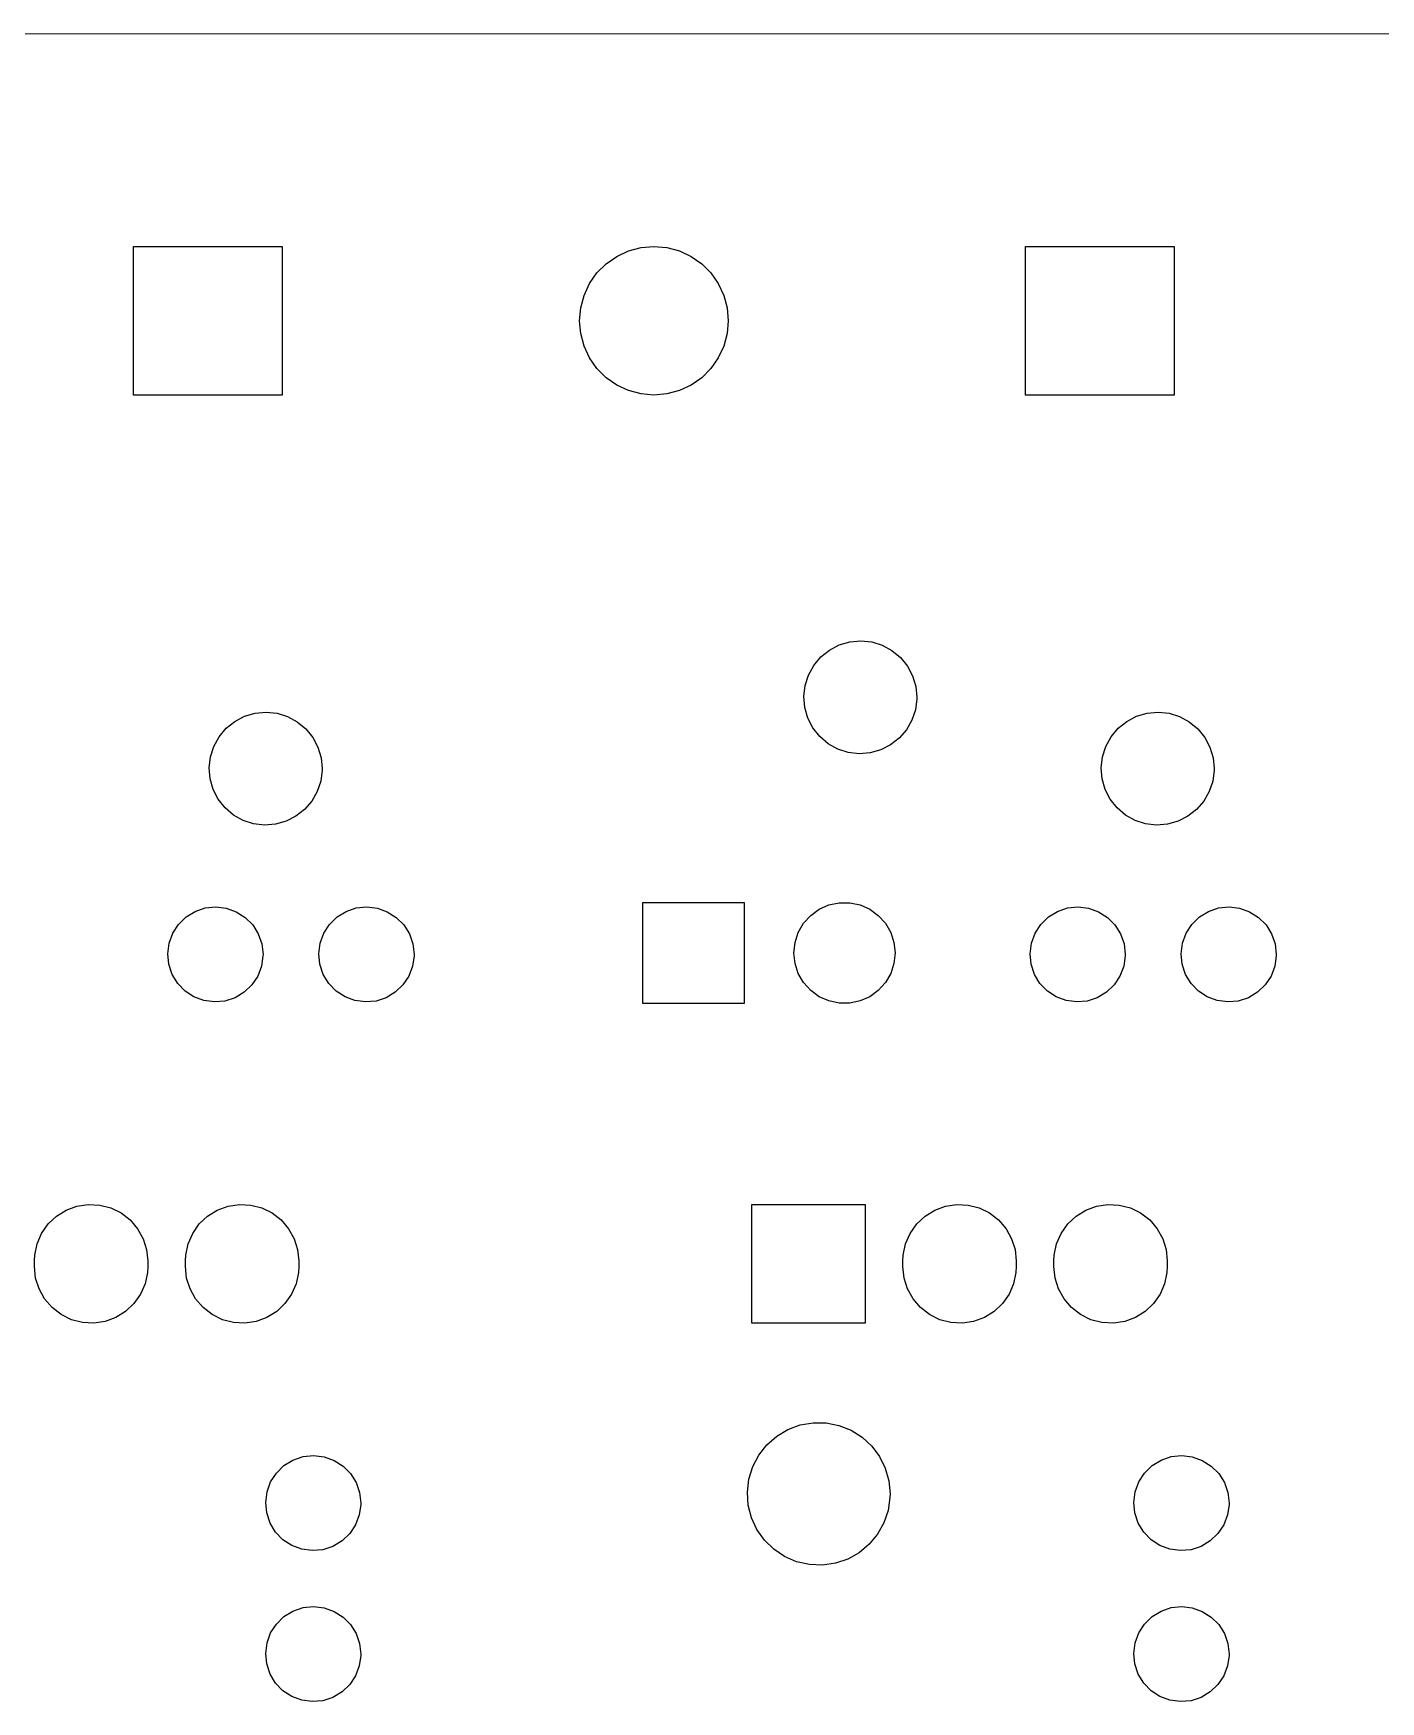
# Model space of a CAD drawing. Extents: x 10 to 287, y -200 to -10.
# Drawn here: x 57.79 to 80.45, y -64.89 to -36.83 of the extents above; entities that cross this region are included whole.
import ezdxf

# ---------------------------------------------------------------- set-up
doc = ezdxf.new("R2010")
doc.units = 0
doc.layers.add('BLACK', color=7, linetype='CONTINUOUS')

msp = doc.modelspace()

# ---------------------------------------------------------------- linework, layer by layer
at = {"layer": 'BLACK', "linetype": 'CONTINUOUS'}
for p, q in [((206.771, -36.8788), (33.5663, -36.8309)), ((59.4789, -42.9153), (59.4789, -40.4153)), ((59.4789, -40.4153), (61.9789, -40.4153)), ((61.9789, -40.4153), (61.9789, -42.9153)), ((67.4254, -40.7078), (67.6039, -40.5828)), ((67.6039, -40.5828), (67.8014, -40.4907)), ((67.8014, -40.4907), (68.0118, -40.4343)), ((68.0118, -40.4343), (68.2289, -40.4153)), ((68.2289, -40.4153), (68.446, -40.4343)), ((68.446, -40.4343), (68.6564, -40.4907)), ((68.6564, -40.4907), (68.8539, -40.5828)), ((68.8539, -40.5828), (69.0324, -40.7078)), ((74.4789, -42.9153), (74.4789, -40.4153)), ((74.4789, -40.4153), (76.9789, -40.4153)), ((76.9789, -40.4153), (76.9789, -42.9153)), ((67.1464, -41.0403), (67.2713, -40.8619)), ((67.2713, -40.8619), (67.4254, -40.7078)), ((69.0324, -40.7078), (69.1864, -40.8619)), ((69.1864, -40.8619), (69.3114, -41.0403)), ((66.9979, -41.4483), (67.0543, -41.2378)), ((67.0543, -41.2378), (67.1464, -41.0403)), ((69.3114, -41.0403), (69.4035, -41.2378)), ((69.4035, -41.2378), (69.4599, -41.4483)), ((66.9789, -41.6653), (66.9979, -41.4483)), ((69.4599, -41.4483), (69.4789, -41.6653)), ((66.9979, -41.8824), (66.9789, -41.6653)), ((69.4789, -41.6653), (69.4599, -41.8824)), ((67.0543, -42.0929), (66.9979, -41.8824)), ((67.1464, -42.2903), (67.0543, -42.0929)), ((69.4035, -42.0929), (69.3114, -42.2903)), ((69.4599, -41.8824), (69.4035, -42.0929)), ((67.2713, -42.4688), (67.1464, -42.2903)), ((69.3114, -42.2903), (69.1864, -42.4688)), ((67.4254, -42.6229), (67.2713, -42.4688)), ((67.6039, -42.7479), (67.4254, -42.6229)), ((69.0324, -42.6229), (68.8539, -42.7479)), ((69.1864, -42.4688), (69.0324, -42.6229)), ((61.9789, -42.9153), (59.4789, -42.9153)), ((67.8014, -42.84), (67.6039, -42.7479)), ((68.0118, -42.8964), (67.8014, -42.84)), ((68.2289, -42.9153), (68.0118, -42.8964)), ((68.446, -42.8964), (68.2289, -42.9153)), ((68.6564, -42.84), (68.446, -42.8964)), ((68.8539, -42.7479), (68.6564, -42.84)), ((76.9789, -42.9153), (74.4789, -42.9153)), ((71.1798, -47.2051), (71.3441, -47.1192)), ((71.3441, -47.1192), (71.522, -47.0668)), ((71.522, -47.0668), (71.7066, -47.05)), ((71.7066, -47.05), (71.891, -47.0694)), ((71.891, -47.0694), (72.0681, -47.1242)), ((72.0681, -47.1242), (72.2312, -47.2124)), ((70.9161, -47.4633), (71.0353, -47.3213)), ((71.0353, -47.3213), (71.1798, -47.2051)), ((72.2312, -47.2124), (72.3741, -47.3306)), ((72.3741, -47.3306), (72.4913, -47.4743)), ((70.7708, -47.8025), (70.8268, -47.6258)), ((70.8268, -47.6258), (70.9161, -47.4633)), ((72.4913, -47.4743), (72.5783, -47.638)), ((72.5783, -47.638), (72.6319, -47.8155)), ((70.7501, -47.9867), (70.7708, -47.8025)), ((70.7656, -48.1715), (70.7501, -47.9867)), ((72.6319, -47.8155), (72.65, -48)), ((61.3441, -48.3192), (61.522, -48.2668)), ((61.522, -48.2668), (61.7066, -48.25)), ((61.7066, -48.25), (61.891, -48.2694)), ((61.891, -48.2694), (62.0681, -48.3242)), ((70.8167, -48.3497), (70.7656, -48.1715)), ((72.6264, -48.2105), (72.5679, -48.3864)), ((72.6496, -48.0265), (72.6264, -48.2105)), ((72.65, -48), (72.6496, -48.0265)), ((76.3441, -48.3192), (76.522, -48.2668)), ((76.522, -48.2668), (76.7066, -48.25)), ((76.7066, -48.25), (76.891, -48.2694)), ((76.891, -48.2694), (77.0681, -48.3242)), ((60.9161, -48.6633), (61.0353, -48.5213)), ((61.0353, -48.5213), (61.1798, -48.4051)), ((61.1798, -48.4051), (61.3441, -48.3192)), ((62.0681, -48.3242), (62.2312, -48.4124)), ((62.2312, -48.4124), (62.3741, -48.5306)), ((62.3741, -48.5306), (62.4913, -48.6743)), ((70.9015, -48.5146), (70.8167, -48.3497)), ((71.0166, -48.6599), (70.9015, -48.5146)), ((72.4763, -48.5476), (72.3551, -48.688)), ((72.5679, -48.3864), (72.4763, -48.5476)), ((75.9161, -48.6633), (76.0353, -48.5213)), ((76.0353, -48.5213), (76.1798, -48.4051)), ((76.1798, -48.4051), (76.3441, -48.3192)), ((77.0681, -48.3242), (77.2312, -48.4124)), ((77.2312, -48.4124), (77.3741, -48.5306)), ((77.3741, -48.5306), (77.4913, -48.6743)), ((60.7708, -49.0025), (60.8268, -48.8258)), ((60.8268, -48.8258), (60.9161, -48.6633)), ((62.4913, -48.6743), (62.5783, -48.838)), ((71.1578, -48.7801), (71.0166, -48.6599)), ((71.3197, -48.8705), (71.1578, -48.7801)), ((72.209, -48.8021), (72.0435, -48.8857)), ((72.3551, -48.688), (72.209, -48.8021)), ((75.7708, -49.0025), (75.8268, -48.8258)), ((75.8268, -48.8258), (75.9161, -48.6633)), ((77.4913, -48.6743), (77.5783, -48.838)), ((60.7501, -49.1867), (60.7708, -49.0025)), ((62.5783, -48.838), (62.6319, -49.0155)), ((62.6319, -49.0155), (62.65, -49.2)), ((71.496, -48.9278), (71.3197, -48.8705)), ((71.6801, -48.9498), (71.496, -48.9278)), ((71.865, -48.9356), (71.6801, -48.9498)), ((72.0435, -48.8857), (71.865, -48.9356)), ((75.7501, -49.1867), (75.7708, -49.0025)), ((77.5783, -48.838), (77.6319, -49.0155)), ((77.6319, -49.0155), (77.65, -49.2)), ((60.7656, -49.3715), (60.7501, -49.1867)), ((60.8167, -49.5497), (60.7656, -49.3715)), ((62.6496, -49.2265), (62.6264, -49.4105)), ((62.65, -49.2), (62.6496, -49.2265)), ((75.7656, -49.3715), (75.7501, -49.1867)), ((75.8167, -49.5497), (75.7656, -49.3715)), ((77.6496, -49.2265), (77.6264, -49.4105)), ((77.65, -49.2), (77.6496, -49.2265)), ((60.9015, -49.7146), (60.8167, -49.5497)), ((62.5679, -49.5864), (62.4763, -49.7476)), ((62.6264, -49.4105), (62.5679, -49.5864)), ((75.9015, -49.7146), (75.8167, -49.5497)), ((77.5679, -49.5864), (77.4763, -49.7476)), ((77.6264, -49.4105), (77.5679, -49.5864)), ((61.0166, -49.8599), (60.9015, -49.7146)), ((61.1578, -49.9801), (61.0166, -49.8599)), ((62.3551, -49.888), (62.209, -50.0021)), ((62.4763, -49.7476), (62.3551, -49.888)), ((76.0166, -49.8599), (75.9015, -49.7146)), ((76.1578, -49.9801), (76.0166, -49.8599)), ((77.3551, -49.888), (77.209, -50.0021)), ((77.4763, -49.7476), (77.3551, -49.888)), ((61.3197, -50.0705), (61.1578, -49.9801)), ((61.496, -50.1278), (61.3197, -50.0705)), ((61.6801, -50.1498), (61.496, -50.1278)), ((61.865, -50.1356), (61.6801, -50.1498)), ((62.0435, -50.0857), (61.865, -50.1356)), ((62.209, -50.0021), (62.0435, -50.0857)), ((76.3197, -50.0705), (76.1578, -49.9801)), ((76.496, -50.1278), (76.3197, -50.0705)), ((76.6801, -50.1498), (76.496, -50.1278)), ((76.865, -50.1356), (76.6801, -50.1498)), ((77.0435, -50.0857), (76.865, -50.1356)), ((77.209, -50.0021), (77.0435, -50.0857)), ((60.3625, -51.6946), (60.5144, -51.6011)), ((60.5144, -51.6011), (60.6832, -51.5437)), ((60.6832, -51.5437), (60.8606, -51.525)), ((60.8606, -51.525), (61.0377, -51.5461)), ((61.0377, -51.5461), (61.2057, -51.606)), ((61.2057, -51.606), (61.3563, -51.7015)), ((62.9025, -51.6946), (63.0544, -51.6011)), ((63.0544, -51.6011), (63.2232, -51.5437)), ((63.2232, -51.5437), (63.4006, -51.525)), ((63.4006, -51.525), (63.5777, -51.5461)), ((63.5777, -51.5461), (63.7457, -51.606)), ((63.7457, -51.606), (63.8963, -51.7015)), ((68.0439, -53.15), (68.0439, -51.45)), ((68.0439, -51.45), (69.7439, -51.45)), ((69.7439, -51.45), (69.7439, -53.15)), ((70.8651, -51.6683), (71.0089, -51.5639)), ((71.0089, -51.5639), (71.1712, -51.4916)), ((71.1712, -51.4916), (71.345, -51.4547)), ((71.345, -51.4547), (71.5227, -51.4547)), ((71.5227, -51.4547), (71.6965, -51.4916)), ((71.6965, -51.4916), (71.8589, -51.5639)), ((71.8589, -51.5639), (72.0026, -51.6683)), ((74.8625, -51.6946), (75.0144, -51.6011)), ((75.0144, -51.6011), (75.1832, -51.5437)), ((75.1832, -51.5437), (75.3606, -51.525)), ((75.3606, -51.525), (75.5377, -51.5461)), ((75.5377, -51.5461), (75.7057, -51.606)), ((75.7057, -51.606), (75.8563, -51.7015)), ((77.4025, -51.6946), (77.5544, -51.6011)), ((77.5544, -51.6011), (77.7232, -51.5437)), ((77.7232, -51.5437), (77.9006, -51.525)), ((77.9006, -51.525), (78.0777, -51.5461)), ((78.0777, -51.5461), (78.2457, -51.606)), ((78.2457, -51.606), (78.3963, -51.7015)), ((60.1384, -51.9693), (60.235, -51.8194)), ((60.235, -51.8194), (60.3625, -51.6946)), ((61.3563, -51.7015), (61.482, -51.8281)), ((61.482, -51.8281), (61.5765, -51.9793)), ((62.6784, -51.9693), (62.775, -51.8194)), ((62.775, -51.8194), (62.9025, -51.6946)), ((63.8963, -51.7015), (64.022, -51.8281)), ((64.022, -51.8281), (64.1165, -51.9793)), ((70.6574, -51.9543), (70.7462, -51.8004)), ((70.7462, -51.8004), (70.8651, -51.6683)), ((72.0026, -51.6683), (72.1215, -51.8004)), ((72.1215, -51.8004), (72.2104, -51.9543)), ((74.6384, -51.9693), (74.735, -51.8194)), ((74.735, -51.8194), (74.8625, -51.6946)), ((75.8563, -51.7015), (75.982, -51.8281)), ((75.982, -51.8281), (76.0765, -51.9793)), ((77.1784, -51.9693), (77.275, -51.8194)), ((77.275, -51.8194), (77.4025, -51.6946)), ((78.3963, -51.7015), (78.522, -51.8281)), ((78.522, -51.8281), (78.6165, -51.9793)), ((60.0551, -52.3138), (60.0774, -52.1369)), ((60.0774, -52.1369), (60.1384, -51.9693)), ((61.5765, -51.9793), (61.6351, -52.1478)), ((61.6351, -52.1478), (61.655, -52.325)), ((62.5951, -52.3138), (62.6174, -52.1369)), ((62.6174, -52.1369), (62.6784, -51.9693)), ((64.1165, -51.9793), (64.1751, -52.1478)), ((64.1751, -52.1478), (64.195, -52.325)), ((70.5839, -52.3), (70.6024, -52.1233)), ((70.6024, -52.1233), (70.6574, -51.9543)), ((72.2104, -51.9543), (72.2653, -52.1233)), ((72.2653, -52.1233), (72.2839, -52.3)), ((74.5551, -52.3138), (74.5774, -52.1369)), ((74.5774, -52.1369), (74.6384, -51.9693)), ((76.0765, -51.9793), (76.1351, -52.1478)), ((76.1351, -52.1478), (76.155, -52.325)), ((77.0951, -52.3138), (77.1174, -52.1369)), ((77.1174, -52.1369), (77.1784, -51.9693)), ((78.6165, -51.9793), (78.6751, -52.1478)), ((78.6751, -52.1478), (78.695, -52.325)), ((60.0725, -52.4913), (60.0551, -52.3138)), ((61.6547, -52.3473), (61.6299, -52.524)), ((61.655, -52.325), (61.6547, -52.3473)), ((62.6125, -52.4913), (62.5951, -52.3138)), ((64.1947, -52.3473), (64.1699, -52.524)), ((64.195, -52.325), (64.1947, -52.3473)), ((70.6024, -52.4767), (70.5839, -52.3)), ((70.6574, -52.6457), (70.6024, -52.4767)), ((72.2653, -52.4767), (72.2104, -52.6457)), ((72.2839, -52.3), (72.2653, -52.4767)), ((74.5725, -52.4913), (74.5551, -52.3138)), ((76.1547, -52.3473), (76.1299, -52.524)), ((76.155, -52.325), (76.1547, -52.3473)), ((77.1125, -52.4913), (77.0951, -52.3138)), ((78.6947, -52.3473), (78.6699, -52.524)), ((78.695, -52.325), (78.6947, -52.3473)), ((60.1288, -52.6606), (60.0725, -52.4913)), ((60.2212, -52.8131), (60.1288, -52.6606)), ((61.5665, -52.6907), (61.4678, -52.8392)), ((61.6299, -52.524), (61.5665, -52.6907)), ((62.6688, -52.6606), (62.6125, -52.4913)), ((62.7612, -52.8131), (62.6688, -52.6606)), ((64.1065, -52.6907), (64.0078, -52.8392)), ((64.1699, -52.524), (64.1065, -52.6907)), ((70.7462, -52.7996), (70.6574, -52.6457)), ((72.2104, -52.6457), (72.1215, -52.7996)), ((74.6288, -52.6606), (74.5725, -52.4913)), ((74.7212, -52.8131), (74.6288, -52.6606)), ((76.0665, -52.6907), (75.9678, -52.8392)), ((76.1299, -52.524), (76.0665, -52.6907)), ((77.1688, -52.6606), (77.1125, -52.4913)), ((77.2612, -52.8131), (77.1688, -52.6606)), ((78.6065, -52.6907), (78.5078, -52.8392)), ((78.6699, -52.524), (78.6065, -52.6907)), ((60.3451, -52.9414), (60.2212, -52.8131)), ((60.4943, -53.0391), (60.3451, -52.9414)), ((60.6615, -53.1012), (60.4943, -53.0391)), ((61.3387, -52.9622), (61.1855, -53.0535)), ((61.4678, -52.8392), (61.3387, -52.9622)), ((62.8851, -52.9414), (62.7612, -52.8131)), ((63.0343, -53.0391), (62.8851, -52.9414)), ((63.2015, -53.1012), (63.0343, -53.0391)), ((63.8787, -52.9622), (63.7255, -53.0535)), ((64.0078, -52.8392), (63.8787, -52.9622)), ((70.8651, -52.9317), (70.7462, -52.7996)), ((71.0089, -53.0361), (70.8651, -52.9317)), ((71.1712, -53.1084), (71.0089, -53.0361)), ((71.8589, -53.0361), (71.6965, -53.1084)), ((72.0026, -52.9317), (71.8589, -53.0361)), ((72.1215, -52.7996), (72.0026, -52.9317)), ((74.8451, -52.9414), (74.7212, -52.8131)), ((74.9943, -53.0391), (74.8451, -52.9414)), ((75.1615, -53.1012), (74.9943, -53.0391)), ((75.8387, -52.9622), (75.6855, -53.0535)), ((75.9678, -52.8392), (75.8387, -52.9622)), ((77.3851, -52.9414), (77.2612, -52.8131)), ((77.5343, -53.0391), (77.3851, -52.9414)), ((77.7015, -53.1012), (77.5343, -53.0391)), ((78.3787, -52.9622), (78.2255, -53.0535)), ((78.5078, -52.8392), (78.3787, -52.9622)), ((60.8382, -53.1248), (60.6615, -53.1012)), ((61.0159, -53.1087), (60.8382, -53.1248)), ((61.1855, -53.0535), (61.0159, -53.1087)), ((63.3782, -53.1248), (63.2015, -53.1012)), ((63.5559, -53.1087), (63.3782, -53.1248)), ((63.7255, -53.0535), (63.5559, -53.1087)), ((69.7439, -53.15), (68.0439, -53.15)), ((71.345, -53.1453), (71.1712, -53.1084)), ((71.5227, -53.1453), (71.345, -53.1453)), ((71.6965, -53.1084), (71.5227, -53.1453)), ((75.3382, -53.1248), (75.1615, -53.1012)), ((75.5159, -53.1087), (75.3382, -53.1248)), ((75.6855, -53.0535), (75.5159, -53.1087)), ((77.8782, -53.1248), (77.7015, -53.1012)), ((78.0559, -53.1087), (77.8782, -53.1248)), ((78.2255, -53.0535), (78.0559, -53.1087)), ((58.1827, -56.7274), (58.3463, -56.626)), ((58.3463, -56.626), (58.527, -56.5595)), ((58.527, -56.5595), (58.7173, -56.5307)), ((58.7173, -56.5307), (58.9096, -56.5408)), ((58.9096, -56.5408), (59.0959, -56.5893)), ((59.0959, -56.5893), (59.2686, -56.6743)), ((59.2686, -56.6743), (59.4207, -56.7923)), ((60.7227, -56.7274), (60.8863, -56.626)), ((60.8863, -56.626), (61.067, -56.5595)), ((61.067, -56.5595), (61.2573, -56.5307)), ((61.2573, -56.5307), (61.4496, -56.5408)), ((61.4496, -56.5408), (61.6359, -56.5893)), ((61.6359, -56.5893), (61.8086, -56.6743)), ((61.8086, -56.6743), (61.9607, -56.7923)), ((69.8764, -58.5296), (69.8764, -56.5296)), ((69.8764, -56.5296), (71.7814, -56.5296)), ((71.7814, -56.5296), (71.7814, -58.5296)), ((72.7877, -56.7274), (72.9513, -56.626)), ((72.9513, -56.626), (73.132, -56.5595)), ((73.132, -56.5595), (73.3223, -56.5307)), ((73.3223, -56.5307), (73.5146, -56.5408)), ((73.5146, -56.5408), (73.7009, -56.5893)), ((73.7009, -56.5893), (73.8736, -56.6743)), ((73.8736, -56.6743), (74.0257, -56.7923)), ((75.3277, -56.7274), (75.4913, -56.626)), ((75.4913, -56.626), (75.672, -56.5595)), ((75.672, -56.5595), (75.8623, -56.5307)), ((75.8623, -56.5307), (76.0546, -56.5408)), ((76.0546, -56.5408), (76.2409, -56.5893)), ((76.2409, -56.5893), (76.4136, -56.6743)), ((76.4136, -56.6743), (76.5657, -56.7923)), ((57.9324, -57.0174), (58.0428, -56.8597)), ((58.0428, -56.8597), (58.1827, -56.7274)), ((59.4207, -56.7923), (59.546, -56.9385)), ((59.546, -56.9385), (59.6393, -57.1069)), ((60.4724, -57.0174), (60.5828, -56.8597)), ((60.5828, -56.8597), (60.7227, -56.7274)), ((61.9607, -56.7923), (62.086, -56.9385)), ((62.086, -56.9385), (62.1793, -57.1069)), ((72.5374, -57.0174), (72.6478, -56.8597)), ((72.6478, -56.8597), (72.7877, -56.7274)), ((74.0257, -56.7923), (74.151, -56.9385)), ((74.151, -56.9385), (74.2443, -57.1069)), ((75.0774, -57.0174), (75.1878, -56.8597)), ((75.1878, -56.8597), (75.3277, -56.7274)), ((76.5657, -56.7923), (76.691, -56.9385)), ((76.691, -56.9385), (76.7843, -57.1069)), ((57.8166, -57.3825), (57.856, -57.1941)), ((57.856, -57.1941), (57.9324, -57.0174)), ((59.6393, -57.1069), (59.6969, -57.2906)), ((60.3566, -57.3825), (60.396, -57.1941)), ((60.396, -57.1941), (60.4724, -57.0174)), ((62.1793, -57.1069), (62.2369, -57.2906)), ((72.4216, -57.3825), (72.461, -57.1941)), ((72.461, -57.1941), (72.5374, -57.0174)), ((74.2443, -57.1069), (74.3019, -57.2906)), ((74.9616, -57.3825), (75.001, -57.1941)), ((75.001, -57.1941), (75.0774, -57.0174)), ((76.7843, -57.1069), (76.8419, -57.2906)), ((57.8114, -57.4821), (57.8166, -57.3825)), ((57.8114, -57.5771), (57.8114, -57.4821)), ((59.6969, -57.2906), (59.7164, -57.4821)), ((59.7164, -57.4821), (59.7164, -57.5771)), ((60.3514, -57.4821), (60.3566, -57.3825)), ((60.3514, -57.5771), (60.3514, -57.4821)), ((62.2369, -57.2906), (62.2564, -57.4821)), ((62.2564, -57.4821), (62.2564, -57.5771)), ((72.4164, -57.4821), (72.4216, -57.3825)), ((72.4164, -57.5771), (72.4164, -57.4821)), ((74.3019, -57.2906), (74.3214, -57.4821)), ((74.3214, -57.4821), (74.3214, -57.5771)), ((74.9564, -57.4821), (74.9616, -57.3825)), ((74.9564, -57.5771), (74.9564, -57.4821)), ((76.8419, -57.2906), (76.8614, -57.4821)), ((76.8614, -57.4821), (76.8614, -57.5771)), ((57.8308, -57.7686), (57.8114, -57.5771)), ((57.8884, -57.9523), (57.8308, -57.7686)), ((59.7111, -57.6767), (59.6718, -57.8651)), ((59.7164, -57.5771), (59.7111, -57.6767)), ((60.3708, -57.7686), (60.3514, -57.5771)), ((60.4284, -57.9523), (60.3708, -57.7686)), ((62.2511, -57.6767), (62.2118, -57.8651)), ((62.2564, -57.5771), (62.2511, -57.6767)), ((72.4358, -57.7686), (72.4164, -57.5771)), ((72.4934, -57.9523), (72.4358, -57.7686)), ((74.3161, -57.6767), (74.2768, -57.8651)), ((74.3214, -57.5771), (74.3161, -57.6767)), ((74.9758, -57.7686), (74.9564, -57.5771)), ((75.0334, -57.9523), (74.9758, -57.7686)), ((76.8561, -57.6767), (76.8168, -57.8651)), ((76.8614, -57.5771), (76.8561, -57.6767)), ((57.9817, -58.1207), (57.8884, -57.9523)), ((59.5953, -58.0418), (59.4849, -58.1995)), ((59.6718, -57.8651), (59.5953, -58.0418)), ((60.5217, -58.1207), (60.4284, -57.9523)), ((62.1353, -58.0418), (62.0249, -58.1995)), ((62.2118, -57.8651), (62.1353, -58.0418)), ((72.5867, -58.1207), (72.4934, -57.9523)), ((74.2003, -58.0418), (74.0899, -58.1995)), ((74.2768, -57.8651), (74.2003, -58.0418)), ((75.1267, -58.1207), (75.0334, -57.9523)), ((76.7403, -58.0418), (76.6299, -58.1995)), ((76.8168, -57.8651), (76.7403, -58.0418)), ((58.107, -58.2669), (57.9817, -58.1207)), ((58.2591, -58.3849), (58.107, -58.2669)), ((59.345, -58.3318), (59.1814, -58.4332)), ((59.4849, -58.1995), (59.345, -58.3318)), ((60.647, -58.2669), (60.5217, -58.1207)), ((60.7991, -58.3849), (60.647, -58.2669)), ((61.885, -58.3318), (61.7214, -58.4332)), ((62.0249, -58.1995), (61.885, -58.3318)), ((72.712, -58.2669), (72.5867, -58.1207)), ((72.8641, -58.3849), (72.712, -58.2669)), ((73.95, -58.3318), (73.7864, -58.4332)), ((74.0899, -58.1995), (73.95, -58.3318)), ((75.252, -58.2669), (75.1267, -58.1207)), ((75.4041, -58.3849), (75.252, -58.2669)), ((76.49, -58.3318), (76.3264, -58.4332)), ((76.6299, -58.1995), (76.49, -58.3318)), ((58.4319, -58.4699), (58.2591, -58.3849)), ((58.6181, -58.5184), (58.4319, -58.4699)), ((58.8104, -58.5285), (58.6181, -58.5184)), ((59.0007, -58.4997), (58.8104, -58.5285)), ((59.1814, -58.4332), (59.0007, -58.4997)), ((60.9719, -58.4699), (60.7991, -58.3849)), ((61.1581, -58.5184), (60.9719, -58.4699)), ((61.3504, -58.5285), (61.1581, -58.5184)), ((61.5407, -58.4997), (61.3504, -58.5285)), ((61.7214, -58.4332), (61.5407, -58.4997)), ((71.7814, -58.5296), (69.8764, -58.5296)), ((73.0369, -58.4699), (72.8641, -58.3849)), ((73.2231, -58.5184), (73.0369, -58.4699)), ((73.4154, -58.5285), (73.2231, -58.5184)), ((73.6057, -58.4997), (73.4154, -58.5285)), ((73.7864, -58.4332), (73.6057, -58.4997)), ((75.5769, -58.4699), (75.4041, -58.3849)), ((75.7631, -58.5184), (75.5769, -58.4699)), ((75.9554, -58.5285), (75.7631, -58.5184)), ((76.1457, -58.4997), (75.9554, -58.5285)), ((76.3264, -58.4332), (76.1457, -58.4997)), ((70.2947, -60.4292), (70.4834, -60.3169)), ((70.4834, -60.3169), (70.6894, -60.2409)), ((70.6894, -60.2409), (70.9058, -60.2037)), ((70.9058, -60.2037), (71.1254, -60.2066)), ((71.1254, -60.2066), (71.3408, -60.2494)), ((71.3408, -60.2494), (71.5448, -60.3308)), ((71.5448, -60.3308), (71.7305, -60.448)), ((69.9936, -60.7464), (70.1296, -60.574)), ((70.1296, -60.574), (70.2947, -60.4292)), ((71.7305, -60.448), (71.8918, -60.597)), ((71.8918, -60.597), (72.0232, -60.773)), ((62.0075, -60.9246), (62.1594, -60.8311)), ((62.1594, -60.8311), (62.3282, -60.7737)), ((62.3282, -60.7737), (62.5056, -60.755)), ((62.5056, -60.755), (62.6827, -60.7761)), ((62.6827, -60.7761), (62.8507, -60.836)), ((62.8507, -60.836), (63.0013, -60.9315)), ((69.8913, -60.9408), (69.9936, -60.7464)), ((72.0232, -60.773), (72.1203, -60.97)), ((76.6075, -60.9246), (76.7594, -60.8311)), ((76.7594, -60.8311), (76.9282, -60.7737)), ((76.9282, -60.7737), (77.1056, -60.755)), ((77.1056, -60.755), (77.2827, -60.7761)), ((77.2827, -60.7761), (77.4507, -60.836)), ((77.4507, -60.836), (77.6013, -60.9315)), ((61.7834, -61.1993), (61.88, -61.0494)), ((61.88, -61.0494), (62.0075, -60.9246)), ((63.0013, -60.9315), (63.127, -61.0581)), ((63.127, -61.0581), (63.2215, -61.2093)), ((69.8004, -61.3686), (69.8262, -61.1505)), ((69.8262, -61.1505), (69.8913, -60.9408)), ((72.1203, -60.97), (72.1799, -61.1813)), ((76.3834, -61.1993), (76.48, -61.0494)), ((76.48, -61.0494), (76.6075, -60.9246)), ((77.6013, -60.9315), (77.727, -61.0581)), ((77.727, -61.0581), (77.8215, -61.2093)), ((61.7001, -61.5438), (61.7224, -61.3669)), ((61.7224, -61.3669), (61.7834, -61.1993)), ((63.2215, -61.2093), (63.2801, -61.3778)), ((63.2801, -61.3778), (63.3, -61.555)), ((69.8148, -61.5877), (69.8004, -61.3686)), ((72.1799, -61.1813), (72.2, -61.4)), ((72.2, -61.4), (72.1984, -61.4628)), ((76.3001, -61.5438), (76.3224, -61.3669)), ((76.3224, -61.3669), (76.3834, -61.1993)), ((77.8215, -61.2093), (77.8801, -61.3778)), ((77.8801, -61.3778), (77.9, -61.555)), ((61.7175, -61.7213), (61.7001, -61.5438)), ((61.7738, -61.8906), (61.7175, -61.7213)), ((63.2997, -61.5773), (63.2749, -61.754)), ((63.3, -61.555), (63.2997, -61.5773)), ((69.8688, -61.8006), (69.8148, -61.5877)), ((72.1668, -61.6801), (72.0963, -61.8881)), ((72.1984, -61.4628), (72.1668, -61.6801)), ((76.3175, -61.7213), (76.3001, -61.5438)), ((76.3738, -61.8906), (76.3175, -61.7213)), ((77.8997, -61.5773), (77.8749, -61.754)), ((77.9, -61.555), (77.8997, -61.5773)), ((61.8662, -62.0431), (61.7738, -61.8906)), ((63.2115, -61.9207), (63.1128, -62.0692)), ((63.2749, -61.754), (63.2115, -61.9207)), ((69.9608, -62), (69.8688, -61.8006)), ((70.0875, -62.1793), (69.9608, -62)), ((72.0963, -61.8881), (71.989, -62.0797)), ((76.4662, -62.0431), (76.3738, -61.8906)), ((77.8115, -61.9207), (77.7128, -62.0692)), ((77.8749, -61.754), (77.8115, -61.9207)), ((61.9901, -62.1714), (61.8662, -62.0431)), ((62.1393, -62.2691), (61.9901, -62.1714)), ((62.3065, -62.3312), (62.1393, -62.2691)), ((62.8305, -62.2835), (62.6609, -62.3387)), ((62.9837, -62.1922), (62.8305, -62.2835)), ((63.1128, -62.0692), (62.9837, -62.1922)), ((70.2448, -62.3326), (70.0875, -62.1793)), ((71.8485, -62.2485), (71.6797, -62.389)), ((71.989, -62.0797), (71.8485, -62.2485)), ((76.5901, -62.1714), (76.4662, -62.0431)), ((76.7393, -62.2691), (76.5901, -62.1714)), ((76.9065, -62.3312), (76.7393, -62.2691)), ((77.4305, -62.2835), (77.2609, -62.3387)), ((77.5837, -62.1922), (77.4305, -62.2835)), ((77.7128, -62.0692), (77.5837, -62.1922)), ((62.4832, -62.3548), (62.3065, -62.3312)), ((62.6609, -62.3387), (62.4832, -62.3548)), ((70.4274, -62.4546), (70.2448, -62.3326)), ((70.6292, -62.5413), (70.4274, -62.4546)), ((70.8434, -62.5897), (70.6292, -62.5413)), ((71.2801, -62.5668), (71.0628, -62.5984)), ((71.4881, -62.4963), (71.2801, -62.5668)), ((71.6797, -62.389), (71.4881, -62.4963)), ((77.0832, -62.3548), (76.9065, -62.3312)), ((77.2609, -62.3387), (77.0832, -62.3548)), ((71.0628, -62.5984), (70.8434, -62.5897)), ((62.0075, -63.4646), (62.1594, -63.3711)), ((62.1594, -63.3711), (62.3282, -63.3137)), ((62.3282, -63.3137), (62.5056, -63.295)), ((62.5056, -63.295), (62.6827, -63.3161)), ((62.6827, -63.3161), (62.8507, -63.376)), ((62.8507, -63.376), (63.0013, -63.4715)), ((76.6075, -63.4646), (76.7594, -63.3711)), ((76.7594, -63.3711), (76.9282, -63.3137)), ((76.9282, -63.3137), (77.1056, -63.295)), ((77.1056, -63.295), (77.2827, -63.3161)), ((77.2827, -63.3161), (77.4507, -63.376)), ((77.4507, -63.376), (77.6013, -63.4715)), ((61.7834, -63.7393), (61.88, -63.5894)), ((61.88, -63.5894), (62.0075, -63.4646)), ((63.0013, -63.4715), (63.127, -63.5981)), ((63.127, -63.5981), (63.2215, -63.7493)), ((76.3834, -63.7393), (76.48, -63.5894)), ((76.48, -63.5894), (76.6075, -63.4646)), ((77.6013, -63.4715), (77.727, -63.5981)), ((77.727, -63.5981), (77.8215, -63.7493)), ((61.7001, -64.0838), (61.7224, -63.9069)), ((61.7224, -63.9069), (61.7834, -63.7393)), ((63.2215, -63.7493), (63.2801, -63.9178)), ((63.2801, -63.9178), (63.3, -64.095)), ((76.3001, -64.0838), (76.3224, -63.9069)), ((76.3224, -63.9069), (76.3834, -63.7393)), ((77.8215, -63.7493), (77.8801, -63.9178)), ((77.8801, -63.9178), (77.9, -64.095)), ((61.7175, -64.2613), (61.7001, -64.0838)), ((61.7738, -64.4306), (61.7175, -64.2613)), ((63.2997, -64.1173), (63.2749, -64.294)), ((63.3, -64.095), (63.2997, -64.1173)), ((76.3175, -64.2613), (76.3001, -64.0838)), ((76.3738, -64.4306), (76.3175, -64.2613)), ((77.8997, -64.1173), (77.8749, -64.294)), ((77.9, -64.095), (77.8997, -64.1173)), ((61.8662, -64.5831), (61.7738, -64.4306)), ((63.2115, -64.4607), (63.1128, -64.6092)), ((63.2749, -64.294), (63.2115, -64.4607)), ((76.4662, -64.5831), (76.3738, -64.4306)), ((77.8115, -64.4607), (77.7128, -64.6092)), ((77.8749, -64.294), (77.8115, -64.4607)), ((61.9901, -64.7114), (61.8662, -64.5831)), ((62.1393, -64.8091), (61.9901, -64.7114)), ((62.3065, -64.8712), (62.1393, -64.8091)), ((62.8305, -64.8235), (62.6609, -64.8787)), ((62.9837, -64.7322), (62.8305, -64.8235)), ((63.1128, -64.6092), (62.9837, -64.7322)), ((76.5901, -64.7114), (76.4662, -64.5831)), ((76.7393, -64.8091), (76.5901, -64.7114)), ((76.9065, -64.8712), (76.7393, -64.8091)), ((77.4305, -64.8235), (77.2609, -64.8787)), ((77.5837, -64.7322), (77.4305, -64.8235)), ((77.7128, -64.6092), (77.5837, -64.7322)), ((62.4832, -64.8948), (62.3065, -64.8712)), ((62.6609, -64.8787), (62.4832, -64.8948)), ((77.0832, -64.8948), (76.9065, -64.8712)), ((77.2609, -64.8787), (77.0832, -64.8948))]:
    msp.add_line(p, q, dxfattribs=at)

doc.saveas('drawing.dxf')
